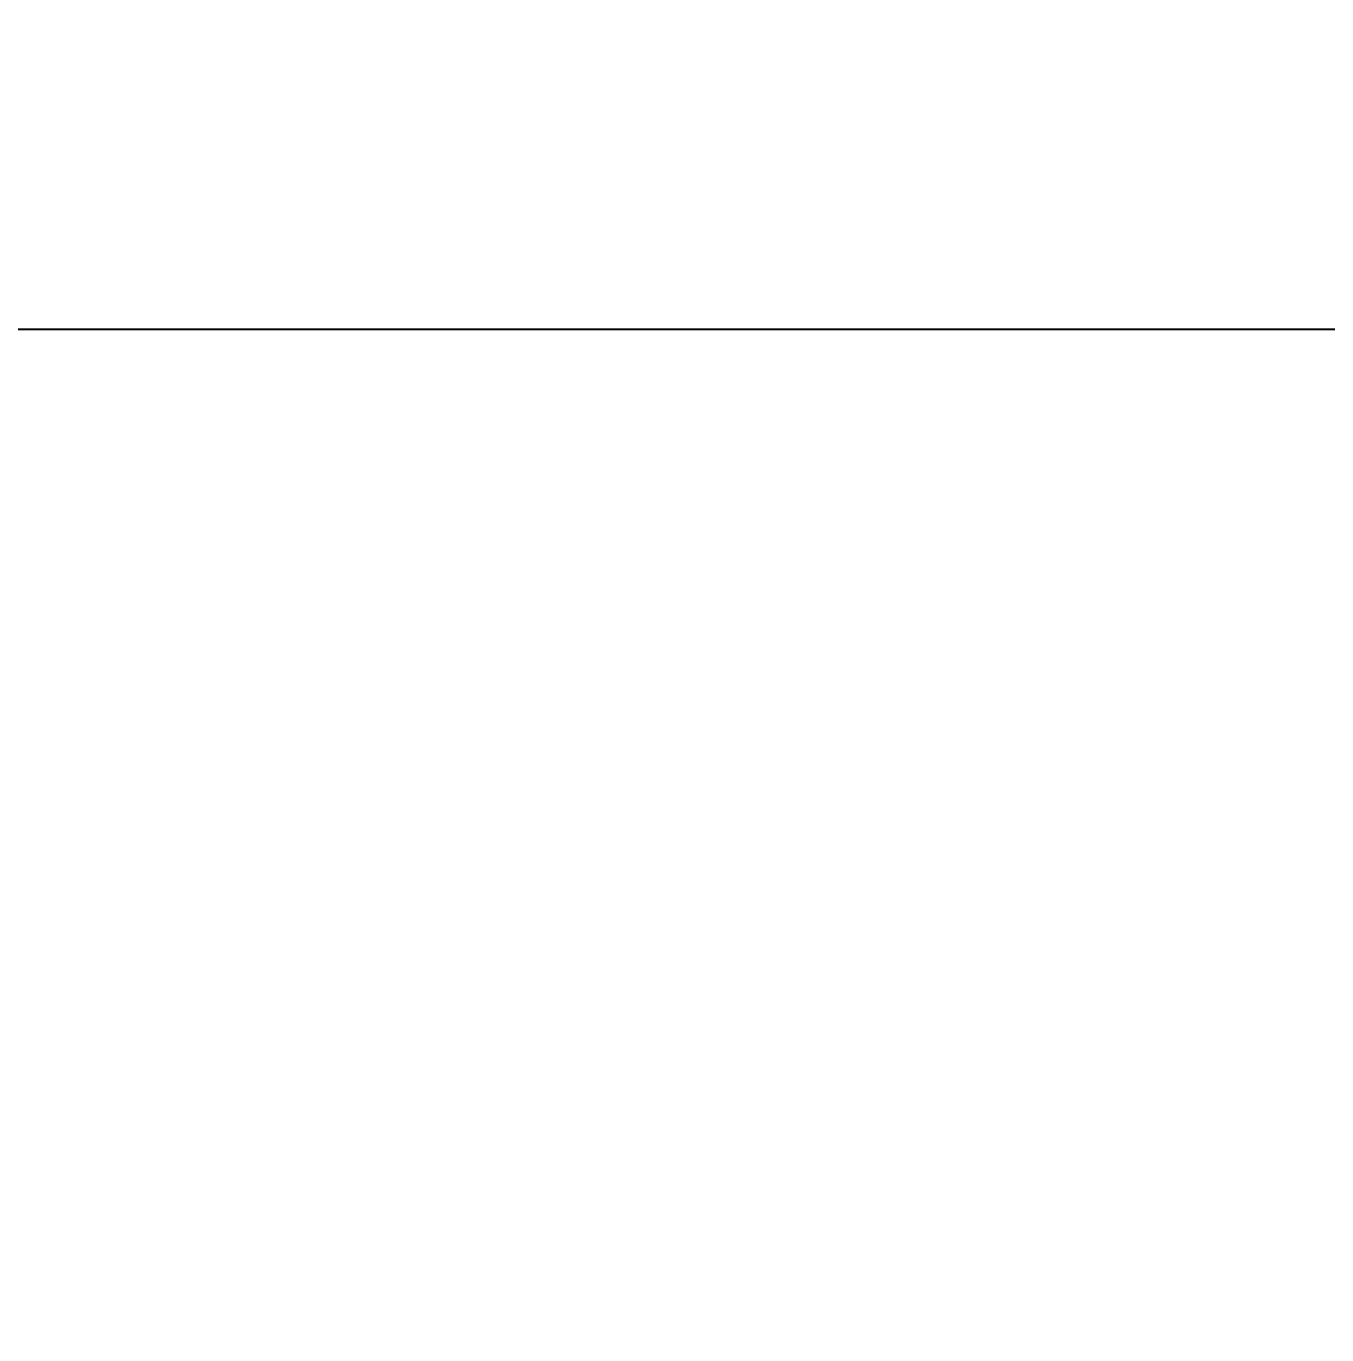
# Model space of a CAD drawing. Header units: millimetres. Extents: x 0 to 3800, y -67 to 2530.
# Drawn here: x 2279.82 to 2289.26, y 1457.72 to 1467.21 of the extents above; entities that cross this region are included whole.
import ezdxf
from ezdxf.lldxf.tags import DXFTag

# ---------------------------------------------------------------- set-up
doc = ezdxf.new("R2010")
doc.units = ezdxf.units.MM
doc.layers.add('중심선', color=1, linetype='DASHED')
doc.layers.add('치수선', color=7, linetype='Continuous')
doc.styles.add('____', font='')
doc.styles.get('____').set_extended_font_data('굴림')
tags = doc.linetypes.add('DASHDOT', pattern=[70, 31, -13, 13, -13]).pattern_tags.tags
tags[10:11] = [DXFTag(74, 4), DXFTag(75, 0), DXFTag(340, '0'), DXFTag(46, 0.0), DXFTag(50, 0.0), DXFTag(44, 0.0), DXFTag(45, 0.0)]
tags[8:9] = [DXFTag(74, 4), DXFTag(75, 0), DXFTag(340, '0'), DXFTag(46, 0.0), DXFTag(50, 0.0), DXFTag(44, 0.0), DXFTag(45, 0.0)]
tags[6:7] = [DXFTag(74, 4), DXFTag(75, 0), DXFTag(340, '0'), DXFTag(46, 0.0), DXFTag(50, 0.0), DXFTag(44, 0.0), DXFTag(45, 0.0)]
tags[4:5] = [DXFTag(74, 4), DXFTag(75, 0), DXFTag(340, '0'), DXFTag(46, 0.0), DXFTag(50, 0.0), DXFTag(44, 0.0), DXFTag(45, 0.0)]
tags = doc.linetypes.add('DASHED', pattern=[25.72, 12.86, -12.86]).pattern_tags.tags
tags[6:7] = [DXFTag(74, 4), DXFTag(75, 0), DXFTag(340, '0'), DXFTag(46, 0.0), DXFTag(50, 0.0), DXFTag(44, 0.0), DXFTag(45, 0.0)]
tags[4:5] = [DXFTag(74, 4), DXFTag(75, 0), DXFTag(340, '0'), DXFTag(46, 0.0), DXFTag(50, 0.0), DXFTag(44, 0.0), DXFTag(45, 0.0)]
doc.dimstyles.new('MSADIM', dxfattribs={"dimtxt": 33, "dimasz": 17, "dimexe": 10, "dimexo": 7.5, "dimgap": 10, "dimtad": 0, "dimtih": 1, "dimtoh": 1, "dimdec": 0, "dimzin": 1, "dimdsep": 46, "dimtxsty": '____', "dimcen": 11.25, "dimadec": 0, "dimazin": 0, "dimtfac": 1, "dimtdec": 0, "dimtix": 1, "dimtmove": 0, "dimatfit": 3, "dimfxl": 1, "dimtolj": 1, "dimtzin": 1, "dimarcsym": 0})

# ---------------------------------------------------------------- blocks, each defined once
blk = doc.blocks.new('*D35')
at = {"layer": '치수선', "color": 0, "linetype": 'Continuous', "lineweight": -2, "transparency": 16777216}
for p, q in [((2924.5235, 1577.5117), (2924.5235, 1252.0017)), ((2244.5236, 1269.5017), (2244.5236, 1272.0017)), ((2261.5236, 1262.0017), (2547.2433, 1262.0017)), ((2907.5235, 1262.0017), (2621.8038, 1262.0017))]:
    blk.add_line(p, q, dxfattribs=at)
at = {"layer": '치수선', "color": 0, "linetype": 'Continuous', "transparency": 16777216}
for points in [[(2261.5236, 1264.835), (2261.5236, 1259.1683), (2244.5236, 1262.0017)], [(2907.5235, 1264.835), (2907.5235, 1259.1683), (2924.5235, 1262.0017)]]:
    blk.add_solid(points, dxfattribs=at)
at = {"layer": '치수선', "color": 0, "linetype": 'Continuous', "transparency": 16777216, "insert": (2584.5236, 1262.0017), "char_height": 25, "attachment_point": 5, "style": '____'}
blk.add_mtext('\\A1;680', dxfattribs=at)

msp = doc.modelspace()

# ---------------------------------------------------------------- linework, layer by layer
at = {"layer": '중심선', "linetype": 'DASHDOT'}
msp.add_line((2387.3398, 1465.0118), (2214.5236, 1465.0118), dxfattribs=at)

# ---------------------------------------------------------------- dimensions: what is measured, and where the dimension line sits
at = {"layer": '치수선', "linetype": 'Continuous'}
dim = msp.add_linear_dim(base=(2244.5236, 1262.0017), p1=(2924.5235, 1585.0117), p2=(2244.5236, 1262.0017), dimstyle='MSADIM', override={"dimtxt": 25}, dxfattribs=at)
dim.commit()
dim.dimension.update_dxf_attribs({"geometry": '*D35', "text_midpoint": (2584.5236, 1262.0017)})

doc.saveas('drawing.dxf')
